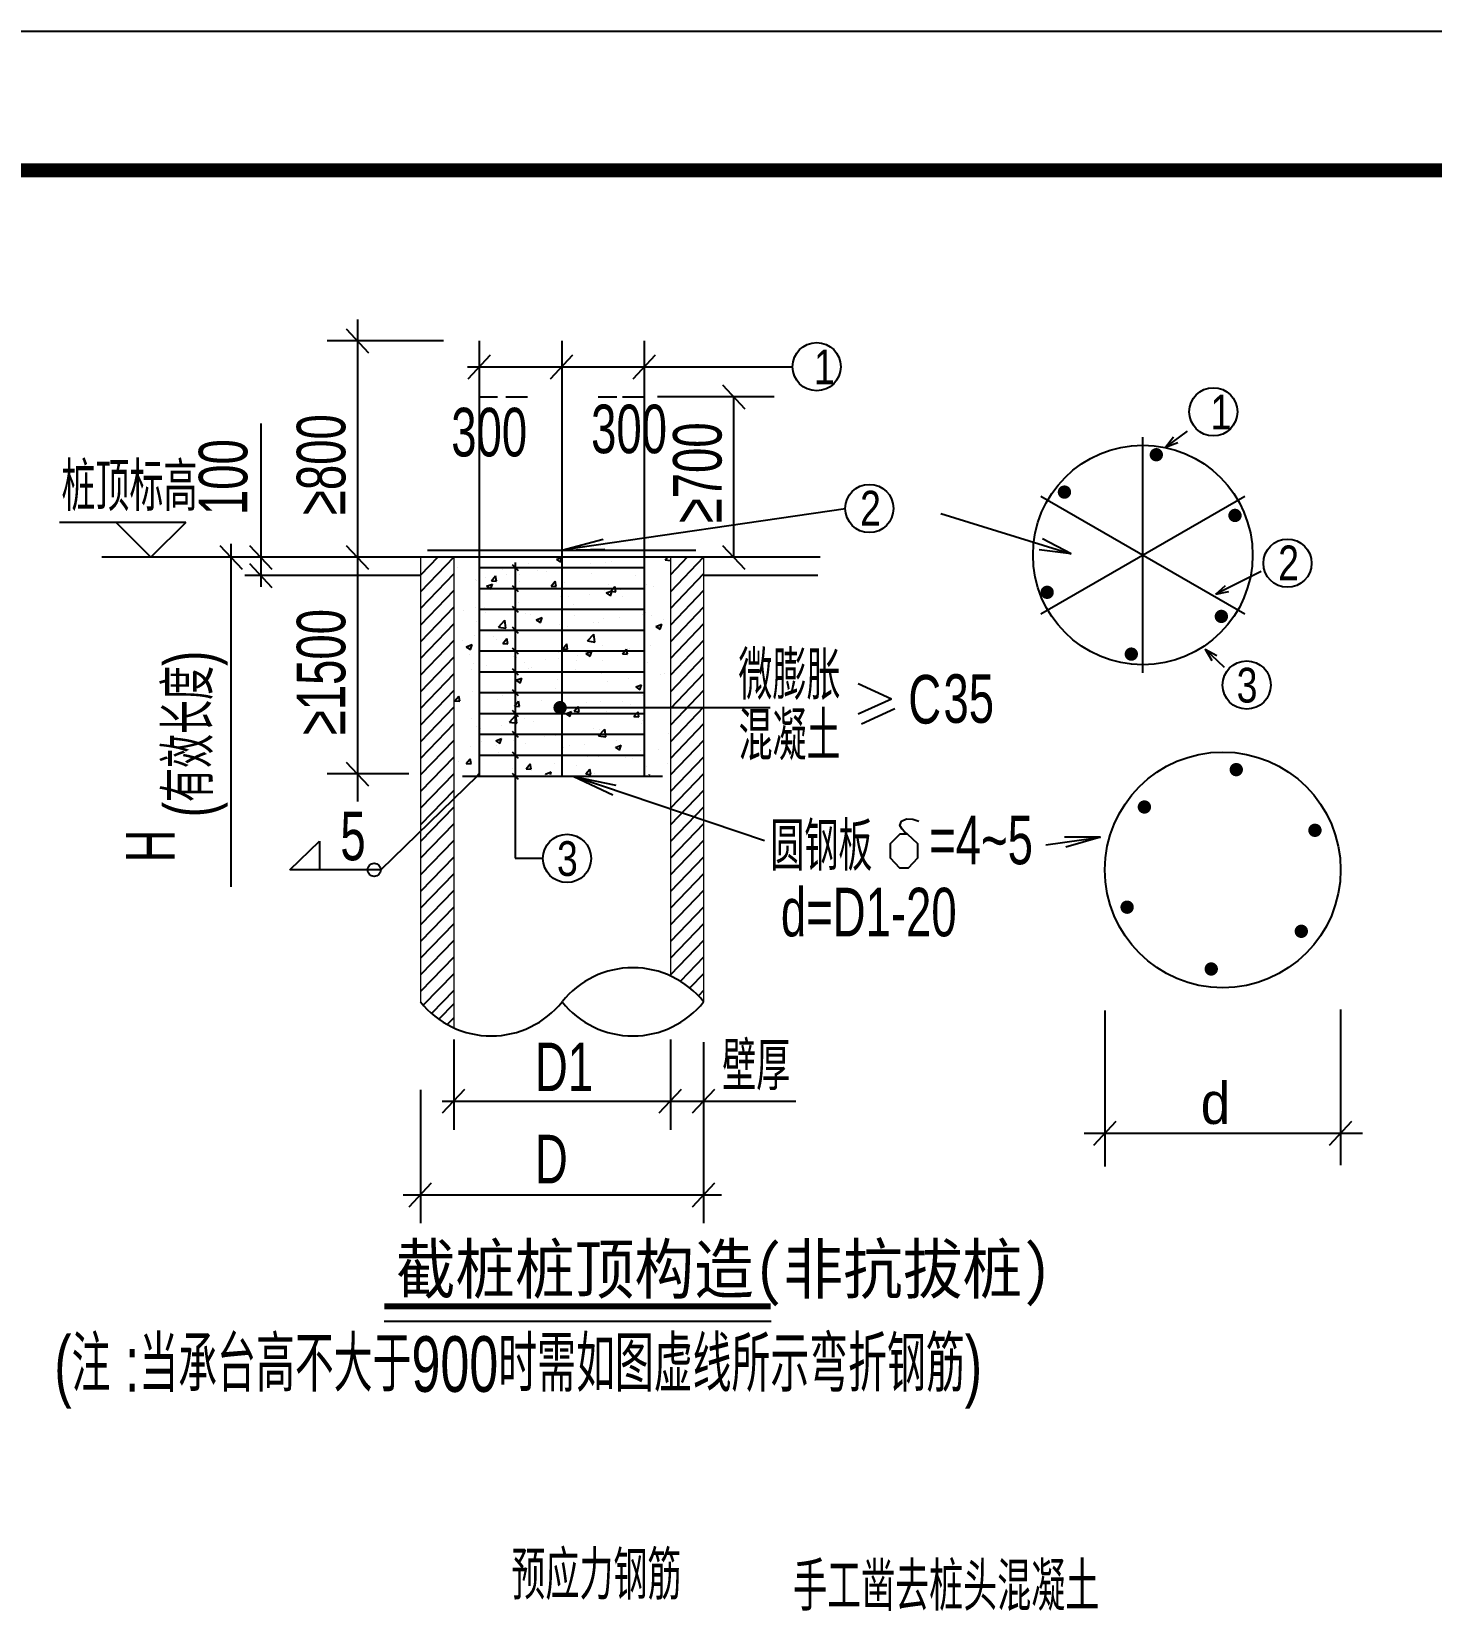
# Model space of a CAD drawing. Extents: x 95752 to 843522, y -411933 to 75567.
# Drawn here: x 246272 to 256355, y -315851 to -304529 of the extents above; entities that cross this region are included whole.
import ezdxf

# ---------------------------------------------------------------- set-up
doc = ezdxf.new("R2010")
doc.units = 0
doc.header["$LTSCALE"] = 1000
doc.header["$MEASUREMENT"] = 0
doc.linetypes.add('DASH', pattern=[0.35, 0.25, -0.1])
doc.layers.add('14', color=2, linetype='Continuous', lineweight=20)
doc.layers.add('2', color=4, linetype='Continuous', lineweight=20)
for name, color, linetype in [('LAYER5', 7, 'Continuous'), ('PDIM', 3, 'Continuous'), ('PUB_TITLE', 4, 'Continuous'), ('STEEL', 6, 'Continuous')]:
    doc.layers.add(name, color=color, linetype=linetype)
doc.styles.add('HZ', font='hztxt_e.shx', dxfattribs={"bigfont": 'hzdx.shx'})
doc.styles.add('HZDX', font='GS_TXT', dxfattribs={"width": 0.8, "height": 800, "bigfont": 'HZTXT'})
doc.styles.add('宋体', font='SimSun.ttf')

# ---------------------------------------------------------------- blocks, each defined once
blk = doc.blocks.new('*X453')
at = {"color": 0}
for p, q in [((25979, 9257), (25979, 9257)), ((26404.4, 9285.1), (26404.4, 9285.1)), ((26572.1, 9308.3), (26605.8, 9321.2)), ((26572.1, 9308.3), (26597, 9291.5)), ((26597, 9291.5), (26607, 9321.2)), ((26604.1, 9251.1), (26604.1, 9251.1)), ((26775.1, 9281.5), (26775.1, 9281.5)), ((26863.8, 9288.6), (26863.8, 9288.6)), ((26900.3, 9297.9), (26900.3, 9297.9)), ((27224.6, 9306.6), (27238.5, 9321.2)), ((27224.6, 9306.6), (27255.2, 9301.9)), ((26084.4, 9189.9), (26084.4, 9189.9)), ((26094.8, 9183.9), (26094.8, 9183.9)), ((26112.8, 9235.1), (26112.8, 9235.1)), ((26144.8, 9198.5), (26144.8, 9198.5)), ((26152, 9147), (26187, 9160.4)), ((26176.9, 9130.2), (26187, 9160.4)), ((26181.1, 9180.3), (26205.2, 9209)), ((26181.1, 9180.3), (26211, 9177.7)), ((26211, 9177.6), (26205.2, 9209)), ((26245.9, 9245.7), (26245.9, 9245.7)), ((26270, 9215), (26270, 9215)), ((26351.3, 9178.6), (26351.3, 9178.6)), ((26351.5, 9219.1), (26351.5, 9219.1)), ((26459.4, 9239.9), (26459.4, 9239.9)), ((26512.8, 9234.5), (26512.8, 9234.5)), ((26539.8, 9148.9), (26563.9, 9177.6)), ((26569.7, 9146.3), (26563.9, 9177.6)), ((26618.2, 9167.3), (26618.2, 9167.3)), ((26779.7, 9223.2), (26779.7, 9223.2)), ((26885.2, 9156), (26885.2, 9156)), ((27046.6, 9211.9), (27046.6, 9211.9)), ((27114.4, 9157.3), (27114.4, 9157.3)), ((26152, 9147), (26176.9, 9130.2)), ((26539.8, 9148.9), (26569.6, 9146.3)), ((26598, 9084.7), (26598, 9084.7)), ((26643.6, 9084.3), (26643.6, 9084.3)), ((26768.8, 9100.7), (26768.8, 9100.7)), ((26857.7, 9122.1), (26857.7, 9122.1)), ((26870.6, 9107), (26905.6, 9120.4)), ((26870.6, 9107), (26895.5, 9090.2)), ((26895.5, 9090.2), (26905.6, 9120.4)), ((26898.4, 9117.5), (26922.5, 9146.2)), ((26898.4, 9117.5), (26928.3, 9114.9)), ((26928.3, 9114.9), (26922.5, 9146.2)), ((26958.1, 9125.7), (26958.1, 9125.7)), ((26967, 9086.9), (26967, 9086.9)), ((27152.1, 9144.7), (27152.1, 9144.7)), ((26013.3, 9001.3), (26013.3, 9001.3)), ((26088.7, 9017.4), (26088.7, 9017.4)), ((26138.5, 9017.8), (26138.5, 9017.8)), ((26146.4, 8991.6), (26146.4, 8991.6)), ((26327.8, 9042.7), (26327.8, 9042.7)), ((26345.4, 9052.6), (26345.4, 9052.6)), ((26383.8, 8986.8), (26383.8, 8986.8)), ((26413.3, 8980.3), (26413.3, 8980.3)), ((26675.4, 9036.8), (26675.4, 9036.8)), ((26680.3, 8969), (26680.3, 8969)), ((27086.8, 8977.1), (27086.8, 8977.1)), ((27108.3, 8990.9), (27108.3, 8990.9)), ((27142.4, 8970), (27142.4, 8970)), ((26092.2, 8936.7), (26092.2, 8936.7)), ((26223.6, 8902.3), (26262.6, 8942.9)), ((26223.6, 8902.3), (26268.1, 8895.4)), ((26268.1, 8895.4), (26262.6, 8942.9)), ((26339.4, 8886.2), (26339.4, 8886.2)), ((26450.5, 8945.7), (26485.5, 8959.1)), ((26450.5, 8945.7), (26475.4, 8928.9)), ((26475.4, 8928.9), (26485.5, 8959.1)), ((26503.6, 8877), (26503.6, 8877)), ((26512.1, 8887), (26512.1, 8887)), ((26591.9, 8918.2), (26591.9, 8918.2)), ((26637.2, 8903.5), (26637.2, 8903.5)), ((26795.2, 8927.1), (26795.2, 8927.1)), ((26826.6, 8928.5), (26826.6, 8928.5)), ((26851.6, 8955.7), (26851.6, 8955.7)), ((26947.2, 8957.8), (26947.2, 8957.8)), ((27169.1, 8905.7), (27204.1, 8919.1)), ((27169.1, 8905.7), (27193.9, 8888.9)), ((27193.9, 8888.9), (27204.1, 8919.1)), ((27214.1, 8946.5), (27214.1, 8946.5)), ((26006.9, 8820.5), (26006.9, 8820.5)), ((26030.4, 8784.4), (26065.4, 8797.9)), ((26030.4, 8784.4), (26055.2, 8767.7)), ((26055.3, 8767.6), (26065.4, 8797.8)), ((26082.7, 8851), (26082.7, 8851)), ((26196.3, 8845.5), (26196.3, 8845.5)), ((26212, 8827), (26212, 8827)), ((26250.5, 8804.2), (26274.6, 8832.9)), ((26250.5, 8804.2), (26280.4, 8801.6)), ((26280.4, 8801.5), (26274.6, 8832.9)), ((26609.1, 8772.8), (26633.2, 8801.5)), ((26639, 8770.2), (26633.2, 8801.5)), ((26757.2, 8819.6), (26796.2, 8860.2)), ((26757.2, 8819.6), (26801.7, 8812.7)), ((26801.7, 8812.7), (26796.2, 8860.1)), ((26845.5, 8789.2), (26845.5, 8789.2)), ((27102.3, 8824.5), (27102.3, 8824.5)), ((27136, 8789.3), (27136, 8789.3)), ((26049.1, 8736.1), (26049.1, 8736.1)), ((26076.6, 8684.5), (26076.6, 8684.5)), ((26316, 8724.8), (26316, 8724.8)), ((26333.3, 8719.7), (26333.3, 8719.7)), ((26380.5, 8689.8), (26380.5, 8689.8)), ((26505.7, 8706.3), (26505.7, 8706.3)), ((26582.9, 8713.5), (26582.9, 8713.5)), ((26585.8, 8751.8), (26585.8, 8751.8)), ((26609.1, 8772.8), (26639, 8770.2)), ((26694.6, 8702), (26694.6, 8702)), ((26695.1, 8731.3), (26695.1, 8731.3)), ((26748.9, 8744.4), (26783.9, 8757.8)), ((26748.9, 8744.4), (26773.8, 8727.6)), ((26773.8, 8727.6), (26784, 8757.8)), ((26849.8, 8702.3), (26849.8, 8702.3)), ((26967.8, 8741.4), (26991.9, 8770.1)), ((26967.8, 8741.4), (26997.7, 8738.8)), ((26986.1, 8752.1), (26986.1, 8752.1)), ((26997.7, 8738.8), (26991.9, 8770.1)), ((27010.8, 8772.8), (27010.8, 8772.8)), ((27116.7, 8691), (27116.7, 8691)), ((26064.8, 8648.3), (26064.8, 8648.3)), ((26111.4, 8601.9), (26111.4, 8601.9)), ((26154.5, 8668.9), (26154.5, 8668.9)), ((26328.8, 8583.1), (26363.8, 8596.6)), ((26353.7, 8566.3), (26363.8, 8596.5)), ((26403, 8652), (26403, 8652)), ((26421.4, 8657.6), (26421.4, 8657.6)), ((26688.3, 8646.4), (26688.3, 8646.4)), ((26839.5, 8622.8), (26839.5, 8622.8)), ((26955.2, 8635.1), (26955.2, 8635.1)), ((27004.5, 8592.1), (27004.5, 8592.1)), ((27096.2, 8658), (27096.2, 8658)), ((27193.8, 8617), (27193.8, 8617)), ((27222.1, 8623.8), (27222.1, 8623.8)), ((26070.5, 8518.1), (26070.5, 8518.1)), ((26249, 8492.6), (26249, 8492.6)), ((26327.2, 8553.3), (26327.2, 8553.3)), ((26328.8, 8583.1), (26353.7, 8566.3)), ((26374.2, 8509.1), (26374.2, 8509.1)), ((26563.5, 8534), (26563.5, 8534)), ((26579.8, 8585.3), (26579.8, 8585.3)), ((26879.3, 8575.6), (26879.3, 8575.6)), ((27047.4, 8543.1), (27082.4, 8556.5)), ((27047.4, 8543.1), (27072.3, 8526.3)), ((27072.3, 8526.3), (27082.4, 8556.5)), ((25961.3, 8459.5), (25985.4, 8488.2)), ((25961.3, 8459.5), (25991.1, 8456.8)), ((25991.1, 8456.8), (25985.4, 8488.2)), ((26216.5, 8470.7), (26216.5, 8470.7)), ((26319.9, 8428.1), (26344, 8456.8)), ((26319.9, 8428.1), (26349.8, 8425.5)), ((26349.8, 8425.4), (26344, 8456.8)), ((26483.4, 8459.4), (26483.4, 8459.4)), ((26573.7, 8418.9), (26573.7, 8418.9)), ((26673.9, 8403.7), (26673.9, 8403.7)), ((26678.5, 8396.7), (26702.6, 8425.4)), ((26708.4, 8394.1), (26702.6, 8425.4)), ((26750.3, 8448.1), (26750.3, 8448.1)), ((26833.4, 8456.4), (26833.4, 8456.4)), ((26965.5, 8453.8), (26965.5, 8453.8)), ((27017.2, 8436.8), (27017.2, 8436.8)), ((27062.3, 8419.8), (27062.3, 8419.8)), ((27090.1, 8491.6), (27090.1, 8491.6)), ((26064.4, 8351.6), (26064.4, 8351.6)), ((26090.7, 8303.6), (26090.7, 8303.6)), ((26242.6, 8311.9), (26242.6, 8311.9)), ((26289.9, 8332.5), (26328.8, 8373.1)), ((26289.9, 8332.5), (26334.4, 8325.6)), ((26321.1, 8386.9), (26321.1, 8386.9)), ((26334.4, 8325.6), (26328.8, 8373.1)), ((26382.3, 8353.7), (26382.3, 8353.7)), ((26432, 8336.8), (26432, 8336.8)), ((26627.3, 8381.8), (26662.3, 8395.3)), ((26627.3, 8381.8), (26652.2, 8365)), ((26652.2, 8365), (26662.3, 8395.2)), ((26678.5, 8396.7), (26708.4, 8394.1)), ((26747.8, 8378.4), (26747.8, 8378.4)), ((26872.9, 8394.9), (26872.9, 8394.9)), ((27037.1, 8365.3), (27061.2, 8394.1)), ((27037.1, 8365.3), (27067, 8362.7)), ((27067, 8362.7), (27061.3, 8394)), ((27084, 8325.1), (27084, 8325.1)), ((27085.3, 8344), (27085.3, 8344)), ((26117.5, 8295.4), (26117.5, 8295.4)), ((26119.1, 8215.2), (26119.1, 8215.2)), ((26207.2, 8220.5), (26242.2, 8234)), ((26207.2, 8220.5), (26232, 8203.8)), ((26232, 8203.8), (26242.2, 8234)), ((26315.1, 8220.4), (26315.1, 8220.4)), ((26502.1, 8243.9), (26502.1, 8243.9)), ((26567.6, 8252.4), (26567.6, 8252.4)), ((26793.7, 8293.9), (26793.7, 8293.9)), ((26823.5, 8249.8), (26862.5, 8290.3)), ((26823.5, 8249.8), (26868, 8242.9)), ((26827.3, 8289.9), (26827.3, 8289.9)), ((26868, 8242.8), (26862.5, 8290.3)), ((26930.8, 8222.6), (26930.8, 8222.6)), ((27246.6, 8264.2), (27246.6, 8264.2)), ((25957.6, 8159.3), (25957.6, 8159.3)), ((26058.3, 8185.2), (26058.3, 8185.2)), ((26111.1, 8114.7), (26111.1, 8114.7)), ((26210.5, 8193.8), (26210.5, 8193.8)), ((26224.6, 8148), (26224.6, 8148)), ((26300.5, 8139.6), (26300.5, 8139.6)), ((26386, 8203.9), (26386, 8203.9)), ((26491.5, 8136.7), (26491.5, 8136.7)), ((26616.2, 8181.2), (26616.2, 8181.2)), ((26653, 8192.6), (26653, 8192.6)), ((26741.4, 8197.7), (26741.4, 8197.7)), ((26758.4, 8125.4), (26758.4, 8125.4)), ((26821.2, 8123.5), (26821.2, 8123.5)), ((26919.9, 8181.3), (26919.9, 8181.3)), ((26925.7, 8180.5), (26960.7, 8193.9)), ((26925.7, 8180.5), (26950.6, 8163.7)), ((26950.6, 8163.7), (26960.8, 8193.9)), ((26984.7, 8118.9), (26984.7, 8118.9)), ((27077.9, 8158.7), (27077.9, 8158.7)), ((27186.8, 8170), (27186.8, 8170)), ((25985.9, 8098.2), (25985.9, 8098.2)), ((26030.6, 8083.4), (26054.7, 8112.1)), ((26030.6, 8083.4), (26060.5, 8080.7)), ((26060.5, 8080.7), (26054.7, 8112.1)), ((26309, 8054), (26309, 8054)), ((26389.3, 8052), (26413.4, 8080.7)), ((26389.3, 8052), (26419.1, 8049.4)), ((26419.2, 8049.3), (26413.4, 8080.7)), ((26505.6, 8019.2), (26540.6, 8032.7)), ((26535.8, 8018.3), (26540.6, 8032.7)), ((26561.5, 8086), (26561.5, 8086)), ((26693.1, 8068.9), (26693.1, 8068.9)), ((26747.9, 8020.6), (26772, 8049.3)), ((26747.9, 8020.6), (26777.8, 8018)), ((26777.8, 8018), (26772, 8049.3)), ((26799.2, 8025.4), (26799.2, 8025.4)), ((27025.3, 8114.2), (27025.3, 8114.2)), ((27115, 8067), (27115, 8067)), ((27240.2, 8083.5), (27240.2, 8083.5)), ((26505.6, 8019.2), (26506.9, 8018.4)), ((27128.4, 8015.3), (27130.6, 8018)), ((27131.1, 8015.3), (27130.6, 8017.9))]:
    blk.add_line(p, q, dxfattribs=at)

msp = doc.modelspace()

# ---------------------------------------------------------------- linework, layer by layer
for p, q in [((248619.3, -306603.1), (248619.3, -310073.5)), ((249240.3, -306755.9), (248400.8, -306755.9)), ((249413.3, -306945.3), (251758.3, -306945.3)), ((251621.1, -307159.5), (250781.5, -307159.5)), ((251328.8, -307159.5), (251328.8, -308315.9)), ((247923, -307352.9), (247923, -308528)), ((252134.9, -307966.6), (250091, -308265.2)), ((247383.2, -308065.9), (246474.5, -308065.9)), ((246883.2, -308065.9), (247133.2, -308315.9)), ((247383.2, -308065.9), (247133.2, -308315.9)), ((252820.7, -308001.1), (253759.6, -308291.8)), ((250091, -308265.2), (250390.4, -308185.1)), ((253759.6, -308291.8), (253554.4, -308182.6)), ((247708.3, -308219.5), (247708.3, -310689.3)), ((250091, -308265.2), (250400.8, -308256.3)), ((251952.8, -308315.9), (251113.2, -308315.9)), ((253759.6, -308291.8), (253528.9, -308263)), ((249073.3, -308445.9), (247808.2, -308445.9)), ((251936.3, -308445.9), (251113.2, -308445.9)), ((250103.5, -309398.7), (251592.9, -309398.7)), ((248990.2, -309875.9), (248400.8, -309875.9)), ((251550.5, -310357.9), (250178.3, -309893.5)), ((250178.3, -309893.5), (250481.4, -309958.1)), ((250178.3, -309893.5), (250458.3, -310026.2)), ((253578.6, -310387.9), (253970.9, -310330.5)), ((253970.9, -310330.5), (253711.5, -310332.6)), ((253970.9, -310330.5), (253721.9, -310403.8)), ((254003, -311580.6), (254003, -312702.8)), ((255700.4, -311571.8), (255700.4, -312694)), ((249313.3, -311789.8), (249313.3, -312439.4)), ((250873.3, -311789.8), (250873.3, -312439.4)), ((251113.2, -311809), (251113.2, -313112.1)), ((249073.3, -312152.1), (249073.3, -313112.1)), ((249230.7, -312232.3), (251777.1, -312232.3)), ((253854.2, -312463.9), (255857.1, -312463.9)), ((248949.2, -312908.3), (251241.6, -312908.3)), ((248812.5, -313816.4), (251599.3, -313816.4))]:
    msp.add_line(p, q)
at = {"color": 2}
for p, q in [((248539.6, -306671), (248700.5, -306842.5)), ((249416.7, -307030.2), (249577.5, -306858.8)), ((250011.3, -307030.2), (250172.2, -306858.8)), ((250605.6, -307030.2), (250766.5, -306858.8)), ((251249.2, -307074.5), (251410, -307246)), ((247628.6, -308231), (247789.5, -308402.5)), ((247843.4, -308231), (248004.2, -308402.5)), ((248539.6, -308231), (248700.5, -308402.5)), ((251249.2, -308231), (251410, -308402.5)), ((247843.4, -308361), (248004.2, -308532.5)), ((248539.6, -309791), (248700.5, -309962.5)), ((249233.6, -312317.3), (249394.4, -312145.8)), ((250793.6, -312317.3), (250954.4, -312145.8)), ((251033.6, -312317.3), (251194.4, -312145.8)), ((253923.3, -312548.8), (254084.1, -312377.4)), ((255620.7, -312548.8), (255781.6, -312377.4)), ((248993.6, -312993.3), (249154.4, -312821.8)), ((251033.6, -312993.3), (251194.4, -312821.8))]:
    msp.add_line(p, q, dxfattribs=at)
at = {"const_width": 44.6}
msp.add_lwpolyline([(248812.4, -313711.1), (251596.7, -313711.1)], dxfattribs=at)
at = {"layer": '2', "linetype": 'DASH', "ltscale": 15}
for p, q in [((249073.3, -308315.9), (249073.3, -311517.5)), ((249313.3, -308315.9), (249313.3, -311704.5)), ((250873.3, -308315.9), (250873.3, -311330.5)), ((251113.2, -308315.9), (251113.2, -311517.5))]:
    msp.add_line(p, q, dxfattribs=at)
at = {"layer": 'LAYER5'}
for p, q in [((252225.7, -309224.1), (252465, -309334.2)), ((252225.7, -309444.2), (252465, -309334.2)), ((252249.6, -309516), (252489, -309405.9))]:
    msp.add_line(p, q, dxfattribs=at)
msp.add_lwpolyline([(252578.9, -310307.7), (252654.2, -310376.4), (252654.2, -310483), (252585.5, -310554.1), (252526.2, -310554.1), (252459.8, -310483), (252459.8, -310376.4), (252528.6, -310307.7), (252578.9, -310307.7), (252559.9, -310292.4), (252543.4, -310273.4), (252526.2, -310247.4), (252537.7, -310216.3), (252575.1, -310199), (252618.7, -310202.3), (252662.5, -310217.1)], dxfattribs=at)
at = {"layer": 'PDIM'}
for p, q in [((251113.2, -308315.9), (246778.3, -308315.9)), ((249313.3, -308315.9), (249073.3, -308563.8)), ((249198.6, -308315.9), (249073.3, -308445.4)), ((251113.2, -308315.9), (250873.3, -308563.8)), ((250994.3, -308315.9), (250873.3, -308441)), ((249313.3, -308435.9), (249073.3, -308683.8)), ((251113.2, -308435.9), (250873.3, -308683.8)), ((249313.3, -308555.9), (249073.3, -308803.8)), ((251113.2, -308555.9), (250873.3, -308803.8)), ((249313.3, -308675.9), (249073.3, -308923.8)), ((251113.2, -308675.9), (250873.3, -308923.8)), ((249313.3, -308795.9), (249073.3, -309043.8)), ((251113.2, -308795.9), (250873.3, -309043.8)), ((249313.3, -308915.9), (249073.3, -309163.8)), ((251113.2, -308915.9), (250873.3, -309163.8)), ((249313.3, -309035.9), (249073.3, -309283.8)), ((251113.2, -309035.9), (250873.3, -309283.8)), ((249313.3, -309155.9), (249073.3, -309403.8)), ((251113.2, -309155.9), (250873.3, -309403.8)), ((249313.3, -309275.9), (249073.3, -309523.8)), ((251113.2, -309275.9), (250873.3, -309523.8)), ((249313.3, -309395.9), (249073.3, -309643.8)), ((251113.2, -309395.9), (250873.3, -309643.8)), ((249313.3, -309515.9), (249073.3, -309763.8)), ((251113.2, -309515.9), (250873.3, -309763.8)), ((249313.3, -309635.9), (249073.3, -309883.8)), ((251113.2, -309635.9), (250873.3, -309883.8)), ((249313.3, -309755.9), (249073.3, -310003.8)), ((251113.2, -309755.9), (250873.3, -310003.8)), ((249313.3, -309875.9), (249073.3, -310123.8)), ((251113.2, -309875.9), (250873.3, -310123.8)), ((249313.3, -309995.9), (249073.3, -310243.8)), ((251113.2, -309995.9), (250873.3, -310243.8)), ((249313.3, -310115.9), (249073.3, -310363.8)), ((251113.2, -310115.9), (250873.3, -310363.8)), ((249313.3, -310235.9), (249073.3, -310483.8)), ((251113.2, -310235.9), (250873.3, -310483.8)), ((249313.3, -310355.9), (249073.3, -310603.8)), ((251113.2, -310355.9), (250873.3, -310603.8)), ((249313.3, -310475.9), (249073.3, -310723.8)), ((251113.2, -310475.9), (250873.3, -310723.8)), ((249313.3, -310595.9), (249073.3, -310843.8)), ((251113.2, -310595.9), (250873.3, -310843.8)), ((249313.3, -310715.9), (249073.3, -310963.8)), ((251113.2, -310715.9), (250873.3, -310963.8)), ((249313.3, -310835.9), (249073.3, -311083.8)), ((251113.2, -310835.9), (250873.3, -311083.8)), ((249313.3, -310955.9), (249073.3, -311203.8)), ((251113.2, -310955.9), (250873.3, -311203.8)), ((249313.3, -311075.9), (249073.3, -311323.8)), ((251113.2, -311075.9), (250873.3, -311323.8)), ((249313.3, -311195.9), (249073.3, -311443.8)), ((251113.2, -311195.9), (250945.6, -311369)), ((249313.3, -311315.9), (249094.1, -311542.3)), ((251113.2, -311315.9), (251014.5, -311417.9)), ((249313.3, -311435.9), (249153.2, -311601.2)), ((251113.2, -311435.9), (251075.8, -311474.6)), ((249313.3, -311533.1), (249206.5, -311643.3)), ((249313.3, -311632.2), (249266.2, -311680.8))]:
    msp.add_line(p, q, dxfattribs=at)
at = {"layer": 'PUB_TITLE'}
msp.add_lwpolyline([(195023.7, -346528.6), (269323.7, -346528.6), (269323.7, -304528.6), (195023.7, -304528.6)], close=True, dxfattribs=at)
at = {"layer": 'PUB_TITLE', "const_width": 100}
msp.add_lwpolyline([(197523.7, -345528.6), (268323.7, -345528.6), (268323.7, -305528.6), (197523.7, -305528.6)], close=True, dxfattribs=at)
at = {"layer": 'STEEL'}
for p, q in [((249496.3, -306755.9), (249496.3, -309892.9)), ((250091, -306755.9), (250091, -309892.9)), ((250685.3, -306755.9), (250685.3, -309892.9)), ((249496.3, -307159.5), (249628.8, -307159.5)), ((249687.8, -307159.5), (249843.6, -307159.5)), ((250354.4, -307159.5), (250486.9, -307159.5)), ((250529.6, -307159.5), (250685.3, -307159.5)), ((254275.8, -309148.3), (254275.8, -307450.6)), ((253540.7, -308723.9), (255010.9, -307875)), ((253540.7, -307875), (255010.9, -308723.9)), ((249124.3, -308265.2), (251057.7, -308265.2)), ((249496.3, -308389.9), (250685.3, -308389.9)), ((249733.6, -308367.9), (249777.6, -308411.9)), ((249496.3, -308539.9), (250685.3, -308539.9)), ((249733.6, -308517.9), (249777.6, -308561.9)), ((249496.3, -308689.9), (250685.3, -308689.9)), ((249733.6, -308667.9), (249777.6, -308711.9)), ((249496.3, -308839.9), (250685.3, -308839.9)), ((249733.6, -308817.9), (249777.6, -308861.9)), ((249496.3, -308989.9), (250685.3, -308989.9)), ((249733.6, -308967.9), (249777.6, -309011.9)), ((249496.3, -309139.9), (250685.3, -309139.9)), ((249733.6, -309117.9), (249777.6, -309161.9)), ((249496.3, -309289.9), (250685.3, -309289.9)), ((249733.6, -309267.9), (249777.6, -309311.9)), ((249496.3, -309439.9), (250685.3, -309439.9)), ((249733.6, -309417.9), (249777.6, -309461.9)), ((249496.3, -309589.9), (250685.3, -309589.9)), ((249733.6, -309567.9), (249777.6, -309611.9)), ((249496.3, -309739.9), (250685.3, -309739.9)), ((249733.6, -309717.9), (249777.6, -309761.9)), ((249376.2, -309892.9), (250817.5, -309892.9)), ((249496.3, -309876.1), (249482.1, -309892.9)), ((249733.6, -309870.9), (249777.6, -309914.9))]:
    msp.add_line(p, q, dxfattribs=at)
at = {"layer": 'STEEL', "color": 7}
for p, q in [((254594.4, -307407.5), (254438.8, -307522.8)), ((254438.8, -307522.8), (254497.8, -307447.7)), ((254438.8, -307522.8), (254527.8, -307488.2)), ((249755.6, -308352.4), (249755.6, -310484)), ((255128.4, -308418.3), (254801, -308581.9)), ((254801, -308581.9), (254872, -308517.9)), ((254801, -308581.9), (254894.6, -308562.9)), ((254723.8, -308977.6), (254773.7, -309059.1)), ((254723.8, -308977.6), (254808.2, -309022.4)), ((254864.9, -309110.3), (254723.8, -308977.6)), ((249482.1, -309892.9), (248787.7, -310566.6)), ((248133.7, -310566.6), (248345.6, -310360.2)), ((248345.6, -310360.2), (248345.6, -310566.6)), ((248787.7, -310566.6), (248133.7, -310566.6)), ((249755.6, -310484), (249954.2, -310484))]:
    msp.add_line(p, q, dxfattribs=at)
at = {"layer": 'STEEL', "const_width": 48}
for points in [[(254349.1, -307577.3, 1), (254397.1, -307577.3, 1)], [(253687.4, -307846.3, 1), (253735.4, -307846.3, 1)], [(254963.8, -308014.4, -1), (254915.8, -308014.4, -1)], [(253563, -308567.9, -1), (253611, -308567.9, -1)], [(254865.5, -308741.6, 1), (254817.5, -308741.6, 1)], [(254168.9, -309013.2, -1), (254216.9, -309013.2, -1)], [(250055.5, -309398.7, -1), (250103.5, -309398.7, -1)], [(254924.9, -309845.3, 1), (254972.9, -309845.3, 1)], [(254263.1, -310114.3, 1), (254311.1, -310114.3, 1)], [(255539.6, -310282.3, -1), (255491.6, -310282.3, -1)], [(254138.7, -310835.9, -1), (254186.7, -310835.9, -1)], [(255441.3, -311009.6, 1), (255393.3, -311009.6, 1)], [(254744.6, -311281.1, -1), (254792.6, -311281.1, -1)]]:
    msp.add_lwpolyline(points, format="xyb", close=True, dxfattribs=at)
at = {"layer": 'STEEL', "color": 7}
for centre, radius in [((251927.1, -306943.2), 173.6), ((254783.6, -307268), 173.6), ((252306.6, -307964.2), 173.6), ((255317.5, -308358.4), 173.6), ((255024, -309235.9), 173.6), ((250129.2, -310484.7), 173.6), ((248740.2, -310566.6), 47.5)]:
    msp.add_circle(centre, radius, dxfattribs=at)
at = {"layer": 'STEEL'}
for centre, radius in [((254275.8, -308299.5), 790.6), ((254851.5, -310567.4), 848.8)]:
    msp.add_circle(centre, radius, dxfattribs=at)
at = {"layer": 'STEEL', "color": 7}
for centre, start, end in [((250603.3, -311924.4), 38.58608, 141.41393), ((249583.3, -311110.6), 218.58608, 321.41393), ((250603.3, -311110.6), 218.58608, 321.41393)]:
    msp.add_arc(centre, 652.4, start, end, dxfattribs=at)

# ---------------------------------------------------------------- block references
at = {"layer": 'PDIM', "xscale": 1.19999701809138, "yscale": 1.19999701809138, "zscale": 1.19999701809138}
msp.add_blockref('*X453', (218167.1, -319501.3), dxfattribs=at)

# ---------------------------------------------------------------- texts
at = {"style": '宋体', "width": 0.9}
msp.add_text('截桩桩顶构造(非抗拔桩)', height=349.999, dxfattribs=at).set_placement((248895.7, -313617.3))
at = {"layer": '14', "color": 7}
for s, height, style, width, p in [('1', 250, 'HZ', 0.8075, (251907.1, -307069.3)), ('1', 250, 'HZ', 0.8075, (254763.6, -307394.1)), ('2', 250, 'HZ', 0.8075, (252239.6, -308086.9)), ('2', 250, 'HZ', 0.8075, (255250.6, -308481.1)), ('3', 250, 'HZ', 0.8075, (254951.6, -309362)), ('3', 250, 'HZ', 0.8075, (250056.8, -310610.7)), ('(注 :当承台高不大于900时需如图虚线所示弯折钢筋)', 399.999, 'HZDX', 0.7, (246436.5, -314326.1))]:
    msp.add_text(s, height=height, dxfattribs=dict(at, style=style, width=width)).set_placement(p)
at = {"layer": '14', "color": 7, "style": 'HZDX', "width": 0.7}
for s, p in [('≥800', (248532.8, -308011.8)), ('≥700', (251242.4, -308070.5)), ('100', (247827.2, -308011.8)), ('≥1500', (248532.8, -309597.1)), ('(有效长度) ', (247579.8, -310187.4)), ('H', (247303.5, -310512.7))]:
    msp.add_text(s, height=350, rotation=89.99999, dxfattribs=at).set_placement(p)
at = {"layer": '14', "color": 2, "style": 'HZ', "width": 0.95}
msp.add_text('d', height=300, dxfattribs=at).set_placement((254693.1, -312397))
at = {"layer": 'LAYER5', "style": 'HZDX', "width": 0.7}
for s, height, p in [('300', 350, (249295.4, -307589.4)), ('300', 350, (250302.6, -307566.2)), ('桩顶标高', 350, (246488.1, -307983.1)), ('微膨胀', 350, (251363.9, -309341.7)), ('C', 350, (252586.8, -309513.4)), ('35', 350, (252840.1, -309508.2)), ('混凝土            ', 349.999, (251363.9, -309777.8)), ('5', 350, (248496.9, -310498.1)), ('圆钢板', 350, (251593.3, -310573.2)), ('=4~5', 350, (252737.6, -310526.8)), ('d=D1-20', 350, (251669.4, -311046)), ('D1', 350, (249898.1, -312160.9)), ('壁厚', 350, (251246.4, -312156)), ('D', 350, (249898.1, -312825.1)), ('预应力钢筋', 350, (249728.4, -315823)), ('手工凿去桩头混凝土', 350, (251757.2, -315904.1))]:
    msp.add_text(s, height=height, dxfattribs=at).set_placement(p)

doc.saveas('drawing.dxf')
